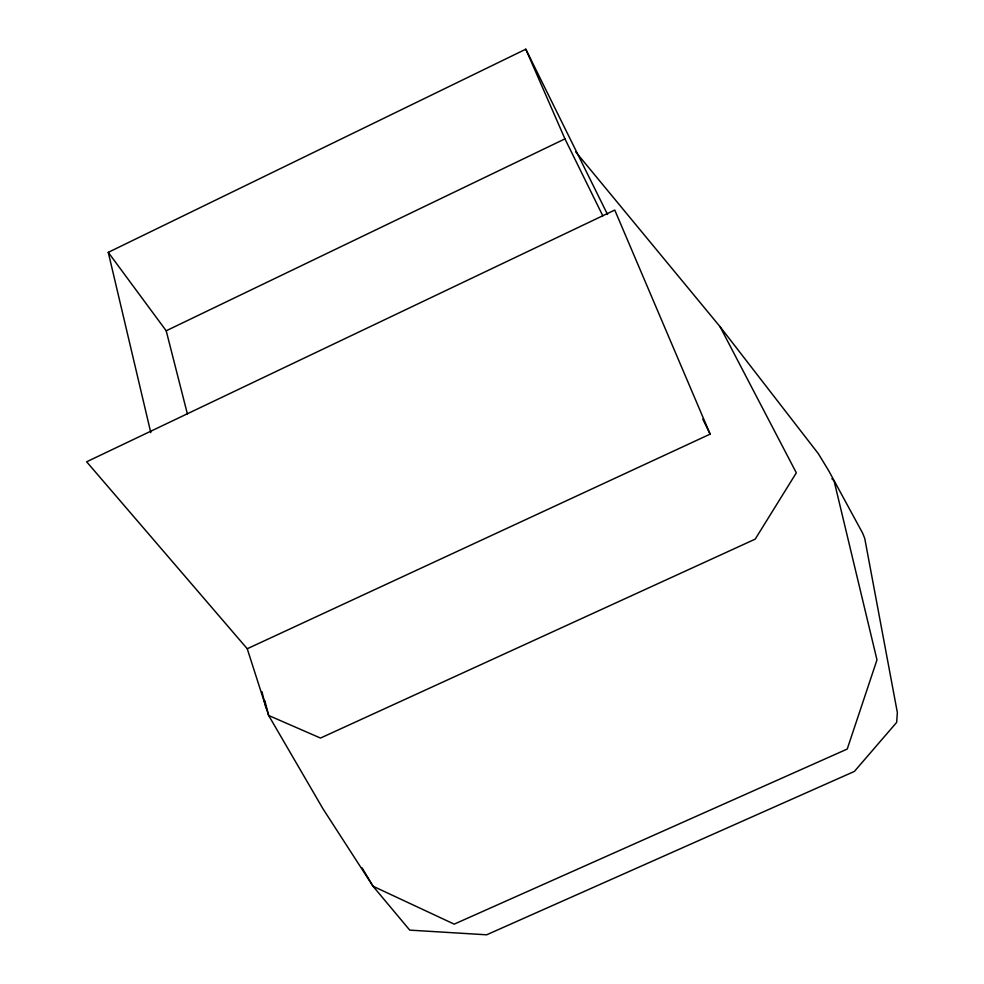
<?xml version="1.0" encoding="UTF-8"?>
<svg xmlns="http://www.w3.org/2000/svg" width="984" height="984" viewBox="0 0 984 984"><rect width="100%" height="100%" fill="white"/><g stroke="black" fill="none" stroke-linecap="round" stroke-linejoin="round"><path stroke-width="1.48" d="M150.786 432.603L108.265 252.359L525.8 49.2L607.546 214.5M187.415 414.03L166.198 330.784L564.951 138.867L525.8 49.2M247.242 648.751L710.14 434.116L614.754 210.047L86.641 461.791L247.242 648.751L268.657 715.491L323.023 808.873L373.022 886.227L409.738 930.126L486.649 934.8L854.395 771.419L896.658 722.391L897.359 712.564L864.764 538.531L862.685 533.23L828.7 470.696L818.356 453.71L720.03 326.651L575.689 151.856M831.898 478.741L834.075 480.856L876.978 659.883L847.236 749.045L454.202 924.136L373.022 886.227L362.063 867.851M108.265 252.359L166.198 330.784M720.03 326.651L796.327 472.824L755.208 539.134L320.489 738.061L268.657 715.491L264.856 700.694M564.951 138.867L602.786 215.791M702.773 419.123L710.14 434.116M261.941 691.703L266.037 707.951"/></g></svg>
